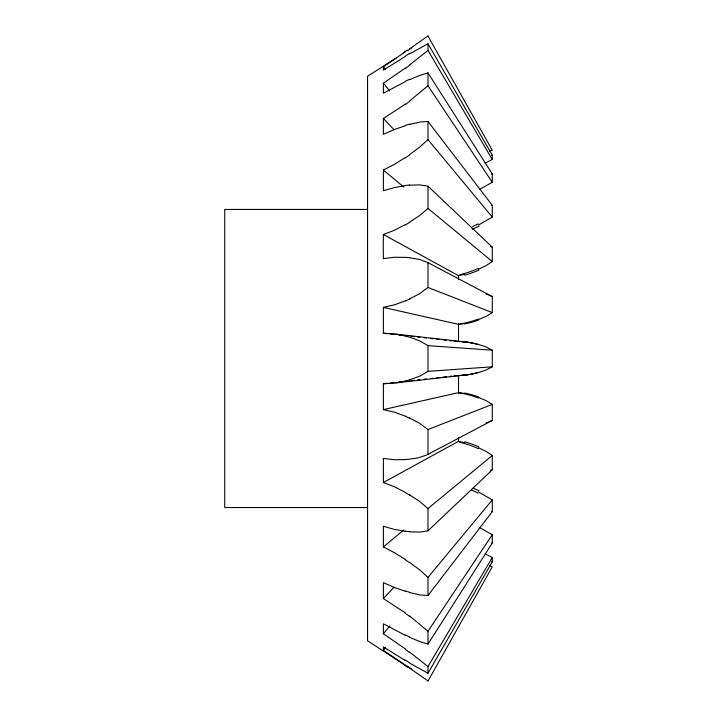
<?xml version="1.0" encoding="UTF-8"?>
<svg xmlns="http://www.w3.org/2000/svg" width="717" height="717" viewBox="0 0 717 717"><rect width="100%" height="100%" fill="white"/><g stroke="black" fill="none" stroke-linecap="round" stroke-linejoin="round"><path stroke-width="1.08" d="M387.798 383.272L383.38 383.765L383.38 409.613L394.431 412.167L405.32 416.138M405.32 300.862L394.431 304.833L383.38 307.387L383.38 333.235L387.798 333.728M405.32 224.645L394.431 230.211L383.38 234.495L383.237 246.469L383.38 258.586L394.431 257.269L405.32 257.385A171.282 135.45 -66.5 0 1 409.631 257.681M405.32 157.552L394.431 164.318L383.38 170.054L383.38 190.74L394.431 187.567L405.32 185.667M405.32 104.153L383.38 118.448L383.38 134.321L394.431 129.499L405.32 125.726M405.32 68.088L383.38 83.208L383.38 93.192L405.32 81.648M405.32 51.812L383.38 66.726L383.38 70.132L405.32 56.437M427.986 681.069L492.274 566.78L489.72 565.74M409.613 663.117L427.986 673.236L492.274 561.832L492.274 557.539L485.194 553.838M427.986 673.236L427.986 666.586L492.274 557.539M409.613 637.332L419.696 641.536L427.986 644.126L492.274 543.029L492.274 534.73L479.565 527.569M427.986 644.126L427.986 631.274L492.274 534.73M409.613 592.538L419.696 594.886L427.986 595.549L492.274 511.651L492.274 499.91L478.633 491.996M405.32 665.188L383.38 650.274L385.432 647.63M405.32 648.912L383.38 633.792L389.761 626.031M427.986 595.549L427.986 577.382L492.274 499.91M405.32 612.847L383.38 598.552L394.117 587.16M409.613 124.462L419.696 122.114L427.986 121.451L427.986 139.618L419.696 147.11L409.613 154.63M409.613 185.201L419.696 184.878L427.986 186.178L427.986 208.432L419.696 215.494L409.613 222.153M409.613 79.668L419.696 75.464L427.986 72.874L427.986 85.726L409.613 101.007M409.613 531.799L419.696 532.122L427.986 530.822L492.274 469.832L492.274 455.456L486.117 451.423L478.633 447.784M409.613 257.753L419.696 259.482L427.986 262.646L427.986 287.472L419.696 293.629L409.613 298.962M409.613 53.883L427.986 43.764L427.986 50.414L409.613 64.924M405.32 559.448L394.431 552.682L383.38 546.946L403.877 529.881M427.986 530.822L427.986 508.568L492.274 455.456M427.986 186.178L492.274 247.168L492.274 261.544L486.117 265.577L478.633 269.216M427.986 121.451L492.274 205.349L492.274 217.09L478.633 225.004M427.986 262.646L492.274 296.578L492.274 312.612L486.117 316.358L478.633 319.522M462.16 341.731L464.58 341.91A99.923 93.085 -78.9 0 1 478.642 344.492L486.117 346.992L492.274 350.201L492.274 366.799L427.986 371.352L419.696 376.174L409.613 379.831M427.986 35.931L409.613 48.855M427.986 72.874L492.274 173.971L492.274 182.27L479.565 189.431M492.274 366.799L486.117 370.008L478.633 372.473A99.923 93.085 78.9 0 1 464.589 375.099L454.103 375.869M395.999 58.202L367.543 76.217L367.543 640.783L408.367 667.285M427.986 43.764L492.274 155.168L492.274 159.461L485.194 163.162M405.32 459.615L394.431 459.731L383.38 458.414L383.38 482.505L458.522 441.322L464.58 442.739M405.302 459.534A171.282 135.334 66.1 0 0 409.604 459.185L418.45 457.831L426.866 454.928L492.274 420.422L492.274 404.388L486.117 400.642L478.633 397.478M492.274 420.422L489.72 421.623M489.72 151.26L492.274 150.22L427.986 36.11M409.613 418.038L419.696 423.371L427.986 429.528L492.274 404.388M487.945 422.295L488.842 421.972M492.274 469.832L490.589 470.388M486.117 422.878L487.031 422.6M464.58 274.261L458.522 275.678L383.38 234.495M491.441 155.356L492.274 155.168M383.38 409.613L458.522 392.638L464.58 393.516M464.58 323.484L458.522 324.362L383.38 307.387M491.441 511.786L492.274 511.651M383.38 383.765L394.431 383.12L405.32 381.005A171.282 141.733 86.4 0 0 409.631 379.876M395.999 382.896L468.201 374.65M390.012 383.021L394.431 382.528M398.849 382.036L401.063 381.785M405.481 381.292L407.695 381.05M411.002 380.673L414.318 380.306M417.635 379.938L419.848 379.687M424.267 379.194L426.472 378.952M430.899 378.459L433.104 378.209M436.42 377.841L439.736 377.474M443.052 377.097L446.368 376.73M449.684 376.362L451.889 376.111M491.441 173.998L492.274 173.971M383.38 333.235L394.431 333.88L405.32 335.995A171.282 141.661 -86.8 0 1 409.604 337.214L419.696 340.826L427.986 345.648L492.274 350.201M367.543 209.445L224.726 209.445L224.726 507.555L367.543 507.555M454.103 341.131L459.731 341.642M491.441 543.002L492.274 543.029M390.012 333.979L394.431 334.472M398.849 334.964L401.063 335.215M405.481 335.708L407.695 335.95M411.002 336.327L414.318 336.694M417.635 337.062L419.848 337.313M424.267 337.806L426.472 338.048M430.899 338.541L433.104 338.791M436.42 339.159L439.736 339.526M443.052 339.903L446.368 340.27M449.684 340.638L451.889 340.889M395.999 334.104L468.201 342.35M405.32 531.333L394.431 529.433L383.38 526.26L383.38 546.946M491.441 205.214L492.274 205.349M491.441 561.644L492.274 561.832M486.117 294.122L487.031 294.4M490.589 246.612L492.274 247.168M405.32 591.274L394.431 587.501L383.38 582.679L383.38 598.552M383.38 482.505L394.431 486.789L405.32 492.355M487.945 294.705L488.842 295.028M427.986 287.472L492.274 312.612M489.72 295.377L492.274 296.578M405.32 635.352L383.38 623.808L383.38 633.792M405.32 660.563L383.38 646.868L383.38 650.274M409.613 494.847L419.696 501.506L427.986 508.568M409.613 668.145L427.986 680.89M409.613 562.37L419.696 569.89L427.986 577.382M409.613 652.076L427.986 666.586M409.613 615.993L427.986 631.274M427.986 208.432L492.274 261.544M383.38 170.054L403.877 187.119M383.38 118.448L394.117 129.84M427.986 139.618L492.274 217.09M383.38 83.208L389.761 90.969M383.38 66.726L385.432 69.37M427.986 85.726L492.274 182.27M427.986 50.414L492.274 159.461M458.522 275.678L458.522 279.729M458.522 323.358L458.522 341.624M458.522 375.376L458.522 393.642M458.522 437.271L458.522 441.322M427.986 345.648L427.986 371.352M427.986 429.528L427.986 454.354M407.301 49.993A171.282 5.342 -34.2 0 1 403.268 52.771M407.31 666.12A171.282 6.059 34.1 0 1 411.863 669.257M403.268 664.229A171.282 5.342 34.2 0 1 407.301 667.007M409.228 662.472A171.282 30.831 34.7 0 1 404.971 659.936M405.042 649.163A171.282 41.819 35.4 0 1 409.308 652.3M409.461 636.902A171.282 65.623 37.3 0 1 405.177 634.921M405.177 613.152A171.282 75.455 38.7 0 1 409.461 616.297M409.532 592.233A171.282 95.935 42.6 0 1 405.239 590.96M405.23 559.735A171.282 103.947 44.9 0 1 409.515 562.657M409.577 531.62A171.282 119.712 51.6 0 1 405.275 531.145M405.266 492.588A171.282 125.35 55.4 0 1 409.55 495.08M405.284 416.281A171.282 138.22 71.9 0 1 409.586 418.181M409.649 299.106A171.282 138.471 -72.2 0 1 405.347 301.006M409.676 222.378A171.282 125.771 -55.6 0 1 405.365 224.869M405.356 185.47A171.282 120.017 -51.9 0 1 409.658 185.013M409.712 154.908A171.282 104.503 -45 0 1 405.401 157.839M405.392 125.412A171.282 96.392 -42.8 0 1 409.703 124.149M409.774 101.294A171.282 76.11 -38.7 0 1 405.455 104.458M405.463 81.209A171.282 66.206 -37.5 0 1 409.783 79.229M409.918 65.139A171.282 42.536 -35.3 0 1 405.58 68.33M405.67 55.801A171.282 31.512 -34.8 0 1 410.016 53.219M411.863 47.743A171.282 6.059 -34.1 0 1 407.31 50.88M479.081 226.169A99.923 70.75 -30.3 0 1 472.136 229.279M478.902 270.094A99.923 84.104 -41.4 0 1 464.706 275.203M478.759 320.006A99.923 91.722 -64 0 1 464.643 323.976M459.749 341.462A93.3 86.891 -83.6 0 1 478.589 344.689M459.722 393.015A93.3 84.911 60.9 0 1 478.472 398.025M459.687 442.219A93.3 77.14 40.1 0 1 478.356 448.645M471.499 490.052A93.3 64.118 29.9 0 1 478.194 493.099M473.345 488.223A99.923 70.75 30.3 0 1 479.081 490.831M464.706 441.797A99.923 84.104 41.4 0 1 478.902 446.906M464.643 393.024A99.923 91.722 64 0 1 478.759 396.994M478.589 372.311A93.3 86.891 83.6 0 1 462.169 375.376M478.472 318.975A93.3 84.911 -60.9 0 1 459.722 323.985M478.356 268.355A93.3 77.14 -40.1 0 1 459.687 274.781M478.194 223.901A93.3 64.118 -29.9 0 1 472.664 226.455"/></g></svg>
